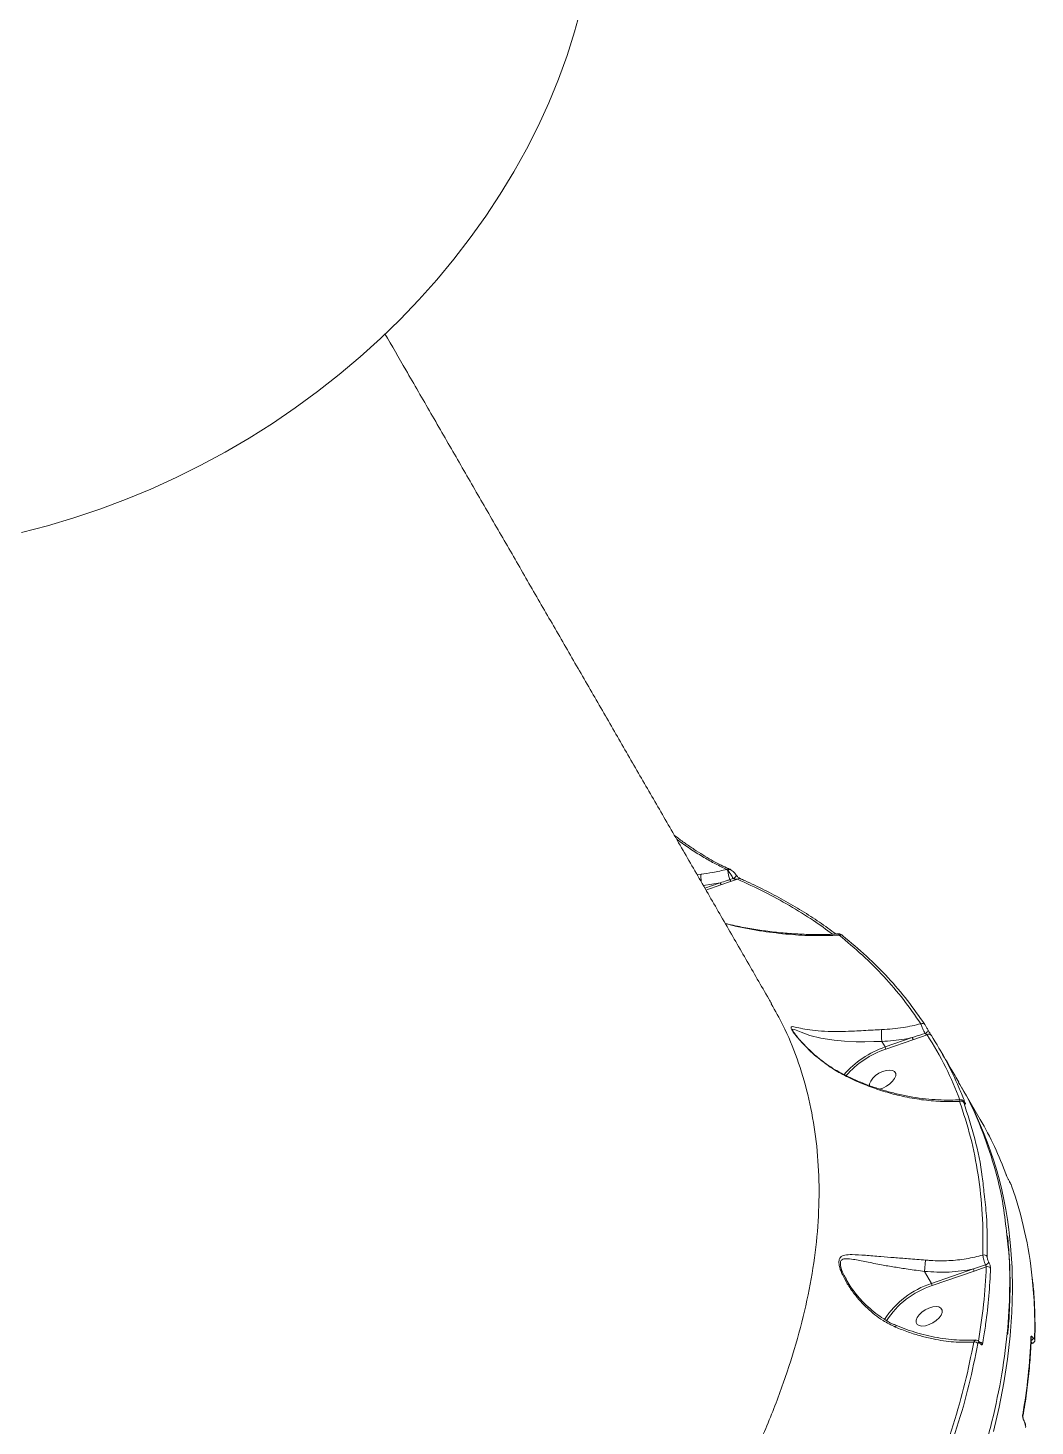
# Model space of a CAD drawing. Header units: millimetres. Extents: x 10684 to 26054, y -4768 to 6894.
# Drawn here: x 17281.1 to 17592.5, y -1703.8 to -1271.8 of the extents above; entities that cross this region are included whole.
import ezdxf

# ---------------------------------------------------------------- set-up
doc = ezdxf.new("R2010")
doc.units = ezdxf.units.MM
doc.layers.add('DIKOM_ОБЪЕКТ', color=7, linetype='Continuous')

msp = doc.modelspace()

# ---------------------------------------------------------------- linework, layer by layer
at = {"layer": 'DIKOM_ОБЪЕКТ', "color": 7, "linetype": 'Continuous', "lineweight": 15}
for p, q in [((17489.204, -1533.254), (17487.97, -1533.408)), ((17497.173, -1531.767), (17497.46, -1532.091)), ((17489.913, -1536.773), (17495.134, -1535.924)), ((17495.134, -1535.924), (17490.373, -1537.569)), ((17490.724, -1538.178), (17495.316, -1536.592)), ((17495.316, -1536.592), (17498.295, -1535.552)), ((17499.155, -1534.582), (17498.133, -1534.929)), ((17498.295, -1535.552), (17500.462, -1534.794)), ((17545.121, -1584.972), (17545.123, -1584.976)), ((17545.123, -1584.976), (17546.099, -1586.667)), ((17554.503, -1583.764), (17546.099, -1586.667)), ((17546.281, -1587.335), (17554.685, -1584.432)), ((17554.685, -1584.432), (17559.125, -1582.878)), ((17575.526, -1609.051), (17569.74, -1599.03)), ((17584.572, -1628.241), (17584.528, -1628.164)), ((17584.528, -1628.164), (17584.548, -1628.207)), ((17584.548, -1628.207), (17584.592, -1628.284)), ((17584.572, -1628.241), (17584.592, -1628.284)), ((17577.165, -1654.023), (17573.433, -1655.262)), ((17573.616, -1655.93), (17577.382, -1654.611)), ((17534.338, -1658.883), (17534.036, -1658.334)), ((17558.289, -1656.044), (17560.431, -1659.754)), ((17573.433, -1655.262), (17560.431, -1659.754)), ((17560.616, -1660.42), (17573.616, -1655.93)), ((17575.442, -1678.066), (17575.452, -1678.08)), ((17591.179, -1678.515), (17591.763, -1678.235)), ((17591.278, -1676.683), (17591.278, -1676.686)), ((17591.875, -1676.594), (17591.852, -1676.554)), ((17589.117, -1702.226), (17589.083, -1702.166)), ((17589.114, -1702.386), (17589.148, -1702.445))]:
    msp.add_line(p, q, dxfattribs=at)
at = {"layer": 'DIKOM_ОБЪЕКТ', "color": 7, "linetype": 'Continuous', "lineweight": 15, "flags": 128}
for points in [[(17279.031, -1427.685), (17287.167, -1425.578), (17295.258, -1423.176), (17303.289, -1420.484), (17311.245, -1417.507), (17319.114, -1414.249), (17326.882, -1410.717), (17334.534, -1406.916), (17342.058, -1402.852), (17349.44, -1398.534), (17356.669, -1393.969), (17363.73, -1389.164), (17370.612, -1384.128), (17377.303, -1378.869), (17383.792, -1373.397), (17390.066, -1367.722), (17396.115, -1361.853), (17401.929, -1355.8), (17407.497, -1349.575), (17412.809, -1343.187), (17417.857, -1336.648), (17422.632, -1329.969), (17427.125, -1323.162), (17431.328, -1316.239), (17435.235, -1309.212), (17438.838, -1302.093), (17442.131, -1294.895), (17445.109, -1287.629), (17447.766, -1280.309), (17450.097, -1272.947), (17452.099, -1265.557)], [(17497.929, -1531.647), (17497.918, -1531.643), (17497.856, -1531.62)], [(17500.105, -1533.548), (17500.129, -1533.633), (17500.096, -1533.771), (17499.997, -1533.936), (17499.838, -1534.113), (17499.633, -1534.29), (17499.399, -1534.45), (17499.155, -1534.582)], [(17533.028, -1552.327), (17532.936, -1552.199), (17532.855, -1552.123)], [(17517.648, -1581.782), (17517.529, -1581.581), (17517.485, -1581.477), (17517.493, -1581.178), (17518.093, -1581.281), (17520.111, -1582.1), (17522.839, -1583.09), (17526.266, -1583.964), (17530.307, -1584.607), (17533.585, -1584.889), (17537.172, -1585.024), (17539.853, -1585.038), (17542.623, -1585.009), (17545.12, -1584.972), (17545.121, -1584.972), (17545.121, -1584.972)], [(17559.415, -1581.462), (17559.441, -1581.552), (17559.415, -1581.668), (17559.338, -1581.801), (17559.215, -1581.945), (17559.054, -1582.09), (17558.863, -1582.228), (17558.654, -1582.352), (17558.44, -1582.453)], [(17546.515, -1598.805), (17547.566, -1598.089), (17548.438, -1597.269), (17549.06, -1596.411), (17549.383, -1595.585), (17549.379, -1594.856), (17549.049, -1594.285), (17548.42, -1593.917), (17547.543, -1593.782), (17546.488, -1593.892), (17545.343, -1594.237), (17544.198, -1594.79), (17543.147, -1595.505), (17542.275, -1596.325), (17541.652, -1597.183), (17541.33, -1598.01), (17541.316, -1598.657)], [(17544.335, -1599.678), (17545.37, -1599.357), (17546.515, -1598.805)], [(17579.582, -1705.499), (17581.359, -1697.949), (17582.82, -1690.492), (17583.964, -1683.136), (17584.789, -1675.885), (17585.295, -1668.747), (17585.482, -1661.727), (17585.349, -1654.831), (17584.896, -1648.064), (17584.711, -1646.176)], [(17560.847, -1671.891), (17561.898, -1671.176), (17562.77, -1670.356), (17563.392, -1669.498), (17563.715, -1668.671), (17563.711, -1667.943), (17563.381, -1667.371), (17562.752, -1667.004), (17561.875, -1666.869), (17560.821, -1666.979), (17559.675, -1667.324), (17558.53, -1667.877), (17557.479, -1668.592), (17556.607, -1669.412), (17555.984, -1670.27), (17555.662, -1671.097), (17555.666, -1671.826), (17555.996, -1672.397), (17556.625, -1672.765), (17557.502, -1672.899), (17558.556, -1672.789), (17559.702, -1672.444), (17560.847, -1671.891)]]:
    msp.add_lwpolyline(points, dxfattribs=at)
at = {"layer": 'DIKOM_ОБЪЕКТ', "color": 7, "linetype": 'Continuous', "lineweight": 15}
for centre, radius, start, end in [((17497.661, -1532.375), 0.779, 75.52086, 128.74518), ((17498.05, -1532.556), 0.751, 65.73984, 141.76695), ((17505.556, -1531.67), 8.107, 182.98089, 203.70559), ((17494.009, -1536.591), 1.308, 359.94635, 30.6435), ((17496.98, -1535.562), 1.315, 0.40729, 28.75059), ((17501.013, -1535.355), 0.786, 70.04171, 134.49026), ((17532.356, -1552.817), 0.854, 54.28849, 124.78339), ((17557.63, -1580.272), 0.906, 34.17161, 121.32508), ((17553.37, -1584.433), 1.315, 0.03584, 30.554), ((17559.654, -1583.635), 0.923, 34.6377, 124.92293), ((17555.601, -1614.505), 29.415, 108.84595, 139.01233), ((17555.728, -1614.68), 28.932, 109.05736, 138.52053), ((17544.971, -1587.334), 1.311, 359.97699, 30.61025), ((17467.271, -1657.518), 117.986, 5.51598, 29.71712), ((17569.598, -1604.355), 0.978, 34.65555, 117.1898), ((17570.189, -1604.399), 0.804, 30.73228, 65.4436), ((17478.093, -1665.262), 112.485, 20.32871, 29.98158), ((17468.309, -1670.714), 123.929, 5.85049, 19.38764), ((17576.738, -1652.007), 1.102, 34.55772, 109.41408), ((17576.751, -1652.47), 1.607, 284.91367, 333.00073), ((17577.797, -1655.642), 1.111, 34.6076, 111.94867), ((17572.305, -1655.93), 1.311, 359.97874, 30.61111), ((17448.638, -1673.013), 143.732, 358.50573, 5.96306), ((17568.675, -1685.531), 27.063, 107.73462, 147.22206), ((17568.893, -1685.775), 26.672, 108.07836, 147.04295), ((17559.286, -1660.431), 1.33, 0.4586, 30.62713), ((17573.828, -1678.991), 1.169, 34.15451, 105.0166), ((17575.301, -1678.99), 1.13, 33.41295, 92.76341), ((17575.079, -1678.311), 0.439, 354.79209, 31.80679), ((17418.167, -1670.131), 173.125, 349.95983, 357.95543), ((17590.584, -1676.661), 0.695, 358.40263, 30.56454), ((17590.775, -1676.349), 1.128, 294.53455, 347.41526), ((17590.763, -1676.313), 1.115, 295.60738, 347.53176), ((17591.721, -1677.115), 0.697, 358.82746, 30.49886), ((17588.038, -1700.666), 0.699, 350.82964, 30.26463), ((17588.809, -1702.317), 0.313, 347.27276, 28.96144), ((17588.842, -1702.376), 0.314, 347.34779, 28.72506)]:
    msp.add_arc(centre, radius, start, end, dxfattribs=at)
for points, knots in [([(17510.99, -1573.276), (17510.704, -1572.78), (17508.077, -1568.232), (17503.043, -1559.513), (17495.886, -1547.117), (17488.656, -1534.596), (17481.367, -1521.971), (17474.017, -1509.241), (17466.611, -1496.414), (17459.151, -1483.495), (17451.641, -1470.488), (17444.084, -1457.399), (17436.482, -1444.233), (17428.839, -1430.995), (17421.157, -1417.691), (17413.441, -1404.326), (17405.691, -1390.904), (17398.364, -1378.213), (17393.609, -1369.977), (17391.457, -1366.249)], [0, 0, 0, 0, 0.0076673, 0.0703655, 0.1330636, 0.1957624, 0.2584612, 0.32116, 0.3838586, 0.4465574, 0.5092565, 0.5719552, 0.6346543, 0.6973531, 0.7600525, 0.8227516, 0.8854507, 0.9481499, 1, 1, 1, 1]), ([(17497.86, -1531.609), (17497.787, -1531.58), (17497.017, -1531.27), (17495.389, -1530.48), (17492.982, -1529.227), (17490.42, -1527.748), (17487.753, -1526.084), (17485, -1524.23), (17482.729, -1522.623), (17481.368, -1521.581), (17480.962, -1521.27)], [0, 0, 0, 0, 0.01578902, 0.16747331, 0.32061704, 0.47461573, 0.62878966, 0.7824232, 0.93505196, 1, 1, 1, 1]), ([(17481.634, -1522.433), (17481.874, -1522.616), (17483.464, -1523.828), (17486.318, -1525.751), (17490.106, -1528.145), (17493.791, -1530.215), (17496.017, -1531.236), (17497.173, -1531.767)], [0, 0, 0, 0, 0.0417232, 0.2762649, 0.5115641, 0.7461038, 1, 1, 1, 1]), ([(17489.296, -1535.705), (17489.276, -1535.559), (17489.219, -1535.138), (17489.171, -1534.432), (17489.16, -1533.771), (17489.183, -1533.413), (17489.201, -1533.278), (17489.204, -1533.254)], [0, 0, 0, 0, 0.1547045, 0.4473667, 0.7399895, 0.9535615, 1, 1, 1, 1]), ([(17497.173, -1531.767), (17495.708, -1532.129), (17493.101, -1532.773), (17490.39, -1533.107), (17489.204, -1533.254)], [0, 0, 0, 0, 0.5623757, 1, 1, 1, 1]), ([(17497.46, -1532.091), (17497.59, -1532.253), (17497.876, -1532.608), (17498.343, -1533.275), (17498.797, -1533.972), (17499.033, -1534.375), (17499.155, -1534.582)], [0, 0, 0, 0, 0.2543602, 0.5586719, 0.7734669, 1, 1, 1, 1]), ([(17498.451, -1531.929), (17498.357, -1531.868), (17498.183, -1531.757), (17498.004, -1531.695), (17497.922, -1531.666)], [0, 0, 0, 0, 0.5426034, 1, 1, 1, 1]), ([(17499.489, -1532.8), (17499.374, -1532.683), (17499.065, -1532.367), (17498.676, -1532.047), (17498.415, -1531.922), (17498.35, -1531.891)], [0, 0, 0, 0, 0.3077285, 0.8266008, 1, 1, 1, 1]), ([(17500.105, -1533.548), (17500.104, -1533.546), (17499.983, -1533.347), (17499.77, -1533.073), (17499.543, -1532.853), (17499.489, -1532.8)], [0, 0, 0, 0, 0.0075259, 0.7629849, 1, 1, 1, 1]), ([(17500.345, -1533.857), (17500.294, -1533.797), (17500.203, -1533.692), (17500.136, -1533.591), (17500.107, -1533.548)], [0, 0, 0, 0, 0.5733686, 1, 1, 1, 1]), ([(17498.133, -1534.929), (17497.831, -1535.031), (17496.833, -1535.368), (17495.832, -1535.696), (17495.134, -1535.924)], [0, 0, 0, 0, 0.3030014, 1, 1, 1, 1]), ([(17499.155, -1534.582), (17499.179, -1534.602), (17499.223, -1534.64), (17499.344, -1534.7), (17499.56, -1534.766), (17499.913, -1534.814), (17500.228, -1534.815), (17500.421, -1534.798), (17500.462, -1534.794)], [0, 0, 0, 0, 0.064407, 0.1180656, 0.2689843, 0.52953, 0.8995995, 1, 1, 1, 1]), ([(17501.288, -1534.617), (17501.261, -1534.605), (17501.184, -1534.57), (17500.945, -1534.419), (17500.655, -1534.178), (17500.437, -1533.969), (17500.353, -1533.866), (17500.345, -1533.857)], [0, 0, 0, 0, 0.15965, 0.4495184, 0.7585169, 0.9796864, 1, 1, 1, 1]), ([(17500.462, -1534.794), (17503.24, -1536.073), (17508.794, -1538.629), (17516.597, -1542.926), (17523.673, -1547.286), (17527.915, -1550.392), (17529.861, -1551.817)], [0, 0, 0, 0, 0.25923312, 0.51845916, 0.77911431, 1, 1, 1, 1]), ([(17530.92, -1551.747), (17529.233, -1550.519), (17525.832, -1548.044), (17520.412, -1544.564), (17514.755, -1541.247), (17508.843, -1538.148), (17504.345, -1535.949), (17501.746, -1534.844), (17501.272, -1534.643)], [0, 0, 0, 0, 0.1895156, 0.3819778, 0.5738213, 0.7652492, 0.9571416, 1, 1, 1, 1]), ([(17531.714, -1551.695), (17531.044, -1551.744), (17528.794, -1551.906), (17524.812, -1551.944), (17519.759, -1551.817), (17514.523, -1551.447), (17509.358, -1550.88), (17504.217, -1550.088), (17500.044, -1549.304), (17497.487, -1548.664), (17496.659, -1548.456)], [0, 0, 0, 0, 0.0610437, 0.2049619, 0.351654, 0.5010811, 0.6530694, 0.7883728, 0.9314368, 1, 1, 1, 1]), ([(17496.701, -1548.529), (17497.713, -1548.791), (17501.626, -1549.804), (17508.227, -1550.954), (17516.415, -1551.929), (17524.292, -1552.359), (17529.345, -1552.196), (17531.869, -1552.115)], [0, 0, 0, 0, 0.0833334, 0.3220533, 0.547906, 0.7741357, 1, 1, 1, 1]), ([(17531.713, -1551.677), (17531.706, -1551.67), (17531.671, -1551.636), (17531.745, -1551.828), (17531.844, -1552.057), (17531.869, -1552.115)], [0, 0, 0, 0, 0.1579179, 0.7880795, 1, 1, 1, 1]), ([(17532.852, -1552.126), (17532.804, -1552.087), (17532.63, -1551.944), (17532.372, -1551.795), (17532.025, -1551.648), (17531.791, -1551.664), (17531.71, -1551.669)], [0, 0, 0, 0, 0.1588362, 0.570293, 0.851072, 1, 1, 1, 1]), ([(17531.869, -1552.115), (17534.322, -1554.151), (17539.229, -1558.222), (17545.824, -1564.889), (17551.897, -1571.928), (17555.405, -1576.975), (17557.158, -1579.498)], [0, 0, 0, 0, 0.2491011, 0.4982009, 0.7491015, 1, 1, 1, 1]), ([(17558.38, -1579.763), (17556.634, -1577.253), (17553.144, -1572.232), (17547.078, -1565.192), (17540.458, -1558.491), (17535.505, -1554.382), (17533.028, -1552.327)], [0, 0, 0, 0, 0.2490995, 0.4982, 0.7491001, 1, 1, 1, 1]), ([(17510.903, -1573.325), (17512.144, -1575.499), (17515.245, -1580.931), (17519.052, -1590.271), (17522.378, -1601.27), (17524.588, -1612.817), (17525.717, -1624.833), (17525.745, -1637.269), (17524.667, -1650.075), (17522.465, -1663.238), (17519.169, -1676.726), (17514.798, -1690.511), (17509.373, -1704.527), (17502.917, -1718.71), (17495.448, -1733.006), (17486.96, -1747.392), (17477.491, -1761.844), (17467.071, -1776.327), (17455.752, -1790.774), (17443.584, -1805.117), (17430.354, -1819.576), (17416.034, -1834.104), (17400.63, -1848.651), (17384.437, -1862.923), (17367.49, -1876.853), (17349.902, -1890.439), (17337.679, -1899.114), (17331.57, -1903.449)], [0, 0, 0, 0, 0.0267159, 0.0667584, 0.1069283, 0.1471627, 0.1873967, 0.2275659, 0.2676081, 0.3075176, 0.347554, 0.3876542, 0.4277546, 0.4677902, 0.5076997, 0.5475141, 0.5874546, 0.627459, 0.6674633, 0.7074035, 0.7472175, 0.7892661, 0.8313514, 0.8733999, 0.9155875, 0.9578127, 1, 1, 1, 1]), ([(17545.033, -1581.299), (17544.144, -1581.34), (17542.281, -1581.426), (17539.442, -1581.594), (17536.234, -1581.769), (17532.861, -1581.894), (17529.048, -1581.917), (17525.339, -1581.724), (17521.983, -1581.32), (17519.271, -1580.715), (17517.633, -1580.333), (17516.977, -1580.396), (17517.015, -1580.895), (17517.534, -1581.808), (17518.551, -1583.182), (17519.886, -1584.768), (17522.277, -1587.342), (17525.909, -1590.642), (17529.763, -1593.361), (17532.054, -1594.635), (17532.524, -1594.896)], [0, 0, 0, 0, 0.0399743, 0.0838389, 0.1277338, 0.1889343, 0.2502311, 0.3350397, 0.4199821, 0.5024376, 0.584612, 0.6297434, 0.6580801, 0.6869145, 0.7180003, 0.7532858, 0.7887203, 0.8822407, 0.9758707, 1, 1, 1, 1]), ([(17557.158, -1579.498), (17555.345, -1579.93), (17551.408, -1580.868), (17547.267, -1581.148), (17545.033, -1581.299)], [0, 0, 0, 0, 0.46049, 1, 1, 1, 1]), ([(17557.158, -1579.498), (17557.176, -1579.556), (17557.243, -1579.771), (17557.426, -1580.265), (17557.732, -1580.989), (17558.082, -1581.752), (17558.32, -1582.218), (17558.44, -1582.453)], [0, 0, 0, 0, 0.0902808, 0.3322133, 0.5590535, 0.7775805, 1, 1, 1, 1]), ([(17559.415, -1581.462), (17559.334, -1581.323), (17559.171, -1581.045), (17558.906, -1580.604), (17558.653, -1580.191), (17558.478, -1579.914), (17558.401, -1579.795), (17558.38, -1579.763)], [0, 0, 0, 0, 0.2169019, 0.4334811, 0.6619862, 0.9080517, 1, 1, 1, 1]), ([(17532.603, -1594.757), (17531.961, -1594.416), (17530.355, -1593.566), (17527.909, -1591.927), (17525.24, -1589.883), (17522.956, -1587.856), (17521.142, -1586.055), (17519.887, -1584.691), (17518.954, -1583.596), (17518.296, -1582.754), (17517.878, -1582.171), (17517.673, -1581.844), (17517.645, -1581.792), (17517.641, -1581.786)], [0, 0, 0, 0, 0.1017017, 0.2540669, 0.4118018, 0.5745456, 0.6861887, 0.7771152, 0.8461263, 0.9068681, 0.9565716, 0.9948524, 1, 1, 1, 1]), ([(17545.121, -1584.972), (17545.093, -1584.729), (17545.037, -1584.244), (17544.985, -1583.387), (17544.963, -1582.554), (17544.977, -1581.849), (17545.008, -1581.467), (17545.03, -1581.321), (17545.033, -1581.299)], [0, 0, 0, 0, 0.1975888, 0.3951615, 0.5927374, 0.7903187, 0.9681208, 1, 1, 1, 1]), ([(17545.123, -1584.976), (17547.476, -1584.791), (17550.647, -1584.543), (17553.712, -1583.924), (17554.503, -1583.764)], [0, 0, 0, 0, 0.7421829, 1, 1, 1, 1]), ([(17558.44, -1582.453), (17557.372, -1582.814), (17556.062, -1583.258), (17554.746, -1583.685), (17554.503, -1583.764)], [0, 0, 0, 0, 0.8148255, 1, 1, 1, 1]), ([(17558.44, -1582.453), (17558.47, -1582.489), (17558.505, -1582.532), (17558.594, -1582.614), (17558.711, -1582.703), (17558.885, -1582.8), (17559.025, -1582.854), (17559.103, -1582.873), (17559.125, -1582.878)], [0, 0, 0, 0, 0.15226907, 0.18249306, 0.38684447, 0.62401399, 0.89556895, 1, 1, 1, 1]), ([(17559.125, -1582.878), (17561.132, -1586.195), (17565.011, -1592.606), (17567.863, -1599.589), (17569.24, -1602.96)], [0, 0, 0, 0, 0.5173289, 1, 1, 1, 1]), ([(17560.414, -1583.111), (17560.393, -1583.079), (17560.32, -1582.965), (17560.155, -1582.698), (17559.912, -1582.299), (17559.653, -1581.868), (17559.495, -1581.597), (17559.415, -1581.462)], [0, 0, 0, 0, 0.0918996, 0.335508, 0.5630785, 0.7814389, 1, 1, 1, 1]), ([(17570.88, -1603.988), (17570.757, -1603.664), (17570.14, -1602.045), (17568.325, -1597.627), (17565.137, -1590.886), (17561.989, -1585.704), (17560.414, -1583.111)], [0, 0, 0, 0, 0.0441393, 0.2207145, 0.6100099, 1, 1, 1, 1]), ([(17568.88, -1597.54), (17568.107, -1596.202), (17566.178, -1592.862), (17564.223, -1589.476), (17563.052, -1587.447)], [0, 0, 0, 0, 0.4007083, 1, 1, 1, 1]), ([(17532.591, -1594.78), (17532.585, -1594.788), (17532.578, -1594.799), (17532.532, -1594.882), (17532.524, -1594.896)], [0, 0, 0, 0, 0.8271015, 1, 1, 1, 1]), ([(17532.524, -1594.896), (17533.243, -1595.273), (17535.589, -1596.501), (17539.685, -1598.307), (17544.787, -1600.144), (17550.227, -1601.674), (17555.945, -1602.817), (17561.855, -1603.485), (17566.235, -1603.605), (17568.617, -1603.507), (17569.151, -1603.485)], [0, 0, 0, 0, 0.0601183, 0.1962351, 0.3328177, 0.4690593, 0.6303252, 0.7921125, 0.9534353, 1, 1, 1, 1]), ([(17569.403, -1602.954), (17568.373, -1603.007), (17566.123, -1603.122), (17562.513, -1603.024), (17558.622, -1602.713), (17554.653, -1602.165), (17550.665, -1601.391), (17546.707, -1600.396), (17542.84, -1599.201), (17539.098, -1597.812), (17535.677, -1596.349), (17533.557, -1595.256), (17532.599, -1594.763)], [0, 0, 0, 0, 0.0894994, 0.195548, 0.3020422, 0.4088481, 0.5157804, 0.6204541, 0.7230445, 0.8229997, 0.9200383, 1, 1, 1, 1]), ([(17568.769, -1597.606), (17569.351, -1598.538), (17572.11, -1602.959), (17575.892, -1611.539), (17579.98, -1623.353), (17582.617, -1634.435), (17583.409, -1641.768), (17583.73, -1644.743)], [0, 0, 0, 0, 0.0676324, 0.3207415, 0.5740574, 0.8271656, 1, 1, 1, 1]), ([(17569.405, -1602.986), (17569.356, -1602.988), (17569.225, -1602.995), (17569.164, -1603.241), (17569.153, -1603.45), (17569.151, -1603.485)], [0, 0, 0, 0, 0.3369024, 0.8897831, 1, 1, 1, 1]), ([(17569.151, -1603.485), (17570.348, -1607.144), (17572.741, -1614.461), (17575.009, -1626.127), (17576.376, -1638.244), (17576.374, -1646.726), (17576.372, -1650.967)], [0, 0, 0, 0, 0.2485962, 0.4971931, 0.748596, 1, 1, 1, 1]), ([(17570.558, -1603.754), (17570.516, -1603.686), (17570.407, -1603.507), (17570.286, -1603.346), (17570.07, -1603.139), (17569.807, -1603.002), (17569.575, -1602.936), (17569.436, -1602.96), (17569.405, -1602.966)], [0, 0, 0, 0, 0.1679175, 0.4365669, 0.6109536, 0.7645996, 0.9473145, 1, 1, 1, 1]), ([(17570.402, -1603.799), (17570.368, -1603.692), (17570.307, -1603.504), (17570.347, -1603.473), (17570.448, -1603.589), (17570.56, -1603.759), (17570.628, -1603.871), (17570.639, -1603.89)], [0, 0, 0, 0, 0.3277144, 0.5738582, 0.779595, 0.9627821, 1, 1, 1, 1]), ([(17576.716, -1632.081), (17576.55, -1630.305), (17576, -1624.437), (17574.002, -1614.94), (17571.602, -1607.512), (17570.402, -1603.799)], [0, 0, 0, 0, 0.1782254, 0.5891126, 1, 1, 1, 1]), ([(17570.757, -1604.06), (17570.757, -1604.059), (17570.754, -1604.056), (17570.707, -1603.989), (17570.645, -1603.893), (17570.589, -1603.795), (17570.572, -1603.766)], [0, 0, 0, 0, 0.1659842, 0.4589482, 0.8372356, 1, 1, 1, 1]), ([(17570.639, -1603.89), (17570.653, -1603.913), (17570.726, -1604.032), (17570.842, -1604.209), (17570.946, -1604.324), (17570.982, -1604.287), (17570.916, -1604.094), (17570.88, -1603.988)], [0, 0, 0, 0, 0.0440843, 0.2245449, 0.4337928, 0.6874593, 1, 1, 1, 1]), ([(17583.572, -1626.184), (17583.578, -1626.201), (17583.625, -1626.327), (17583.74, -1626.601), (17583.938, -1627.035), (17584.144, -1627.456), (17584.353, -1627.861), (17584.483, -1628.092), (17584.548, -1628.207)], [0, 0, 0, 0, 0.0392656, 0.287254, 0.4952052, 0.6710074, 0.8353047, 1, 1, 1, 1]), ([(17584.592, -1628.284), (17584.635, -1628.359), (17584.719, -1628.508), (17584.854, -1628.769), (17584.984, -1629.036), (17585.107, -1629.309), (17585.177, -1629.482), (17585.206, -1629.563), (17585.21, -1629.575)], [0, 0, 0, 0, 0.1674041, 0.3345343, 0.5092259, 0.7130793, 0.9577314, 1, 1, 1, 1]), ([(17577.646, -1651.382), (17577.685, -1647.163), (17577.746, -1640.576), (17576.988, -1634.327), (17576.716, -1632.081)], [0, 0, 0, 0, 0.6404753, 1, 1, 1, 1]), ([(17583.73, -1644.743), (17583.898, -1645.988), (17584.63, -1651.425), (17584.751, -1661.55), (17584.063, -1675.21), (17582.068, -1689.462), (17578.858, -1704.223), (17574.471, -1719.179), (17568.959, -1734.271), (17562.385, -1749.443), (17554.644, -1764.942), (17545.711, -1780.726), (17535.59, -1796.747), (17524.502, -1812.653), (17512.51, -1828.39), (17499.692, -1843.912), (17485.839, -1859.473), (17470.956, -1875.017), (17455.069, -1890.491), (17439.23, -1904.914), (17423.619, -1918.291), (17408.388, -1930.649), (17392.628, -1942.764), (17376.375, -1954.597), (17359.808, -1966.023), (17343.009, -1976.988), (17327.816, -1986.41), (17318.114, -1992.092), (17314.164, -1994.406)], [0, 0, 0, 0, 0.0122641, 0.0535455, 0.0947946, 0.1372422, 0.1797245, 0.222172, 0.2634213, 0.3047024, 0.3459518, 0.3883994, 0.4308815, 0.4733289, 0.5145782, 0.5558593, 0.5971087, 0.6395561, 0.682038, 0.7244858, 0.7603869, 0.7963304, 0.8322739, 0.868558, 0.9048419, 0.9402067, 0.9756517, 1, 1, 1, 1]), ([(17583.978, -1675.551), (17584.008, -1675.292), (17584.298, -1672.757), (17584.577, -1668.037), (17584.799, -1661.398), (17584.693, -1654.872), (17584.409, -1649.394), (17584.046, -1646.14), (17583.917, -1644.985)], [0, 0, 0, 0, 0.02432403, 0.23822286, 0.45227863, 0.66668805, 0.88168981, 1, 1, 1, 1]), ([(17558.618, -1652.522), (17557.722, -1652.443), (17555.929, -1652.284), (17552.636, -1652.036), (17548.849, -1651.752), (17544.337, -1651.41), (17539.897, -1651.004), (17536.227, -1650.771), (17533.696, -1650.879), (17532.32, -1651.44), (17531.749, -1652.586), (17531.858, -1654.317), (17532.754, -1656.854), (17534.348, -1659.842), (17536.927, -1663.564), (17540.512, -1667.521), (17544.851, -1671.011), (17547.993, -1672.563), (17549.288, -1673.203)], [0, 0, 0, 0, 0.0404327, 0.0808841, 0.1509589, 0.2211486, 0.3139214, 0.406692, 0.4680988, 0.5184406, 0.5509399, 0.5857397, 0.6308323, 0.6892184, 0.7478311, 0.8412617, 0.9345816, 1, 1, 1, 1]), ([(17534.036, -1658.334), (17533.752, -1657.845), (17533.027, -1656.595), (17532.392, -1654.858), (17532.237, -1653.697), (17532.322, -1652.933), (17532.64, -1652.417), (17533.306, -1652.136), (17534.436, -1652.026), (17536.652, -1652.315), (17540.248, -1653.042), (17544.564, -1653.927), (17548.917, -1654.672), (17552.558, -1655.226), (17555.709, -1655.68), (17557.436, -1655.905), (17558.287, -1656.038), (17558.287, -1656.038)], [0, 0, 0, 0, 0.0418572, 0.1069465, 0.1442386, 0.1552614, 0.2004899, 0.2372517, 0.2741444, 0.3674053, 0.5119522, 0.6565228, 0.7660981, 0.8755128, 0.9377499, 0.9999535, 1, 1, 1, 1]), ([(17558.287, -1656.038), (17558.309, -1655.796), (17558.351, -1655.313), (17558.43, -1654.459), (17558.508, -1653.628), (17558.569, -1653.005), (17558.603, -1652.669), (17558.615, -1652.55), (17558.618, -1652.522)], [0, 0, 0, 0, 0.2114905, 0.4229621, 0.6344478, 0.8459209, 0.9647807, 1, 1, 1, 1]), ([(17576.372, -1650.967), (17574.669, -1651.392), (17571.23, -1652.248), (17565.752, -1652.789), (17561.51, -1652.773), (17559.122, -1652.566), (17558.618, -1652.522)], [0, 0, 0, 0, 0.299164, 0.6039897, 0.9163469, 1, 1, 1, 1]), ([(17577.382, -1654.611), (17577.18, -1658.419), (17576.783, -1665.929), (17575.568, -1673.723), (17574.969, -1677.567)], [0, 0, 0, 0, 0.5069049, 1, 1, 1, 1]), ([(17576.372, -1650.967), (17576.371, -1651.005), (17576.362, -1651.212), (17576.405, -1651.693), (17576.573, -1652.462), (17576.833, -1653.285), (17577.054, -1653.777), (17577.165, -1654.023)], [0, 0, 0, 0, 0.0531658, 0.2899931, 0.5268072, 0.7633748, 1, 1, 1, 1]), ([(17577.165, -1654.023), (17577.19, -1654.071), (17577.24, -1654.166), (17577.306, -1654.325), (17577.355, -1654.473), (17577.377, -1654.565), (17577.381, -1654.604), (17577.382, -1654.611)], [0, 0, 0, 0, 0.2356007, 0.4715797, 0.7083811, 0.9453594, 1, 1, 1, 1]), ([(17578.183, -1653.2), (17578.112, -1653.053), (17577.97, -1652.761), (17577.797, -1652.271), (17577.681, -1651.813), (17577.645, -1651.527), (17577.646, -1651.404), (17577.646, -1651.382)], [0, 0, 0, 0, 0.2363848, 0.4729384, 0.7098937, 0.9467615, 1, 1, 1, 1]), ([(17578.711, -1655.011), (17578.712, -1654.988), (17578.714, -1654.864), (17578.679, -1654.578), (17578.565, -1654.123), (17578.395, -1653.636), (17578.253, -1653.345), (17578.183, -1653.2)], [0, 0, 0, 0, 0.0546116, 0.291396, 0.5278105, 0.7639478, 1, 1, 1, 1]), ([(17549.649, -1672.736), (17549.349, -1672.618), (17548.18, -1672.156), (17546.222, -1671.064), (17543.766, -1669.459), (17541.374, -1667.533), (17539.07, -1665.304), (17537.032, -1662.969), (17535.384, -1660.691), (17534.419, -1659.183), (17534.032, -1658.429), (17533.996, -1658.359)], [0, 0, 0, 0, 0.0439931, 0.1712021, 0.3057489, 0.446761, 0.5935686, 0.747711, 0.8748872, 0.9884197, 1, 1, 1, 1]), ([(17558.287, -1656.038), (17558.287, -1656.039), (17558.288, -1656.041), (17558.289, -1656.043), (17558.289, -1656.044)], [0, 0, 0, 0, 0.6530181, 1, 1, 1, 1]), ([(17558.289, -1656.044), (17560.831, -1656.179), (17564.654, -1656.381), (17569.71, -1655.929), (17572.189, -1655.485), (17573.433, -1655.262)], [0, 0, 0, 0, 0.4971265, 0.7475373, 1, 1, 1, 1]), ([(17576.244, -1678.368), (17576.313, -1677.963), (17576.658, -1675.941), (17577.409, -1670.981), (17578.279, -1663.555), (17578.567, -1657.86), (17578.711, -1655.011)], [0, 0, 0, 0, 0.0507689, 0.2538478, 0.6266952, 1, 1, 1, 1]), ([(17592.418, -1677.129), (17592.438, -1675.963), (17592.498, -1672.586), (17592.362, -1667.087), (17592.078, -1662.004), (17591.742, -1659.143), (17591.652, -1658.378)], [0, 0, 0, 0, 0.1823187, 0.5281202, 0.873863, 1, 1, 1, 1]), ([(17549.625, -1672.802), (17549.598, -1672.804), (17549.541, -1672.809), (17549.398, -1673.019), (17549.303, -1673.177), (17549.288, -1673.203)], [0, 0, 0, 0, 0.4256679, 0.9080817, 1, 1, 1, 1]), ([(17549.288, -1673.203), (17550.631, -1673.749), (17553.226, -1674.804), (17557.144, -1676.015), (17561.833, -1677.142), (17567.419, -1677.975), (17571.472, -1677.9), (17573.526, -1677.862)], [0, 0, 0, 0, 0.1647976, 0.3184383, 0.4735231, 0.7333075, 1, 1, 1, 1]), ([(17574.049, -1677.188), (17573.738, -1677.214), (17572.396, -1677.327), (17569.89, -1677.299), (17566.555, -1677.098), (17563.129, -1676.652), (17559.66, -1675.984), (17556.186, -1675.088), (17552.834, -1674.029), (17550.671, -1673.164), (17549.643, -1672.752)], [0, 0, 0, 0, 0.0416335, 0.1798403, 0.318986, 0.4586444, 0.5982269, 0.7371535, 0.8750129, 1, 1, 1, 1]), ([(17591.852, -1676.554), (17591.804, -1676.476), (17591.685, -1676.28), (17591.501, -1676.07), (17591.332, -1675.984), (17591.214, -1676.052), (17591.193, -1676.222), (17591.182, -1676.308)], [0, 0, 0, 0, 0.1408056, 0.3553176, 0.5700563, 0.784961, 1, 1, 1, 1]), ([(17573.526, -1677.862), (17572.676, -1682.06), (17570.976, -1690.455), (17567.28, -1703.415), (17562.728, -1716.621), (17558.174, -1727.884), (17555.035, -1734.738), (17553.968, -1737.066)], [0, 0, 0, 0, 0.2203121, 0.4406211, 0.6630852, 0.8855463, 1, 1, 1, 1]), ([(17555.198, -1737.669), (17556.267, -1735.336), (17559.392, -1728.511), (17563.925, -1717.309), (17568.485, -1704.114), (17572.213, -1691.079), (17573.935, -1682.583), (17574.795, -1678.335)], [0, 0, 0, 0, 0.1144559, 0.3347658, 0.5550771, 0.7775393, 1, 1, 1, 1]), ([(17574.066, -1677.293), (17573.96, -1677.32), (17573.735, -1677.378), (17573.598, -1677.695), (17573.526, -1677.862)], [0, 0, 0, 0, 0.4713227, 1, 1, 1, 1]), ([(17575.434, -1678.091), (17575.307, -1677.91), (17575.079, -1677.587), (17574.608, -1677.337), (17574.253, -1677.235), (17574.092, -1677.277), (17574.086, -1677.279)], [0, 0, 0, 0, 0.397843, 0.7131443, 0.98965, 1, 1, 1, 1]), ([(17574.795, -1678.335), (17574.823, -1678.238), (17574.877, -1678.046), (17575.047, -1677.958), (17575.256, -1678.04), (17575.421, -1678.216), (17575.506, -1678.336), (17575.516, -1678.351)], [0, 0, 0, 0, 0.2478913, 0.4958631, 0.7364611, 0.9669968, 1, 1, 1, 1]), ([(17575.495, -1678.135), (17575.497, -1678.137), (17575.502, -1678.142), (17575.481, -1678.121), (17575.454, -1678.081), (17575.444, -1678.066)], [0, 0, 0, 0, 0.1640407, 0.6795508, 1, 1, 1, 1]), ([(17575.516, -1678.351), (17575.526, -1678.365), (17575.611, -1678.487), (17575.779, -1678.665), (17575.992, -1678.749), (17576.164, -1678.66), (17576.217, -1678.465), (17576.244, -1678.368)], [0, 0, 0, 0, 0.0298844, 0.2618013, 0.5039339, 0.7520212, 1, 1, 1, 1]), ([(17588.729, -1700.768), (17588.937, -1699.539), (17589.538, -1695.973), (17590.312, -1690.144), (17590.977, -1683.334), (17591.179, -1678.89), (17591.279, -1676.681)], [0, 0, 0, 0, 0.1498837, 0.434447, 0.7189754, 1, 1, 1, 1]), ([(17591.213, -1677.899), (17591.286, -1677.98), (17591.459, -1678.173), (17591.646, -1678.264), (17591.719, -1678.204), (17591.74, -1678.187)], [0, 0, 0, 0, 0.3455957, 0.8148386, 1, 1, 1, 1]), ([(17591.738, -1678.195), (17591.825, -1678.158), (17592.022, -1678.074), (17592.23, -1677.822), (17592.365, -1677.529), (17592.415, -1677.298), (17592.412, -1677.166), (17592.411, -1677.129)], [0, 0, 0, 0, 0.1990996, 0.4516275, 0.6805115, 0.9106895, 1, 1, 1, 1]), ([(17592.321, -1676.762), (17592.315, -1676.818), (17592.302, -1676.932), (17592.224, -1676.976), (17592.111, -1676.919), (17591.988, -1676.779), (17591.908, -1676.647), (17591.875, -1676.594)], [0, 0, 0, 0, 0.2143074, 0.4284957, 0.6429255, 0.8576529, 1, 1, 1, 1]), ([(17588.641, -1700.314), (17588.631, -1700.406), (17588.607, -1700.614), (17588.646, -1701.036), (17588.751, -1701.516), (17588.91, -1701.993), (17589.046, -1702.255), (17589.114, -1702.386)], [0, 0, 0, 0, 0.1741625, 0.3895907, 0.5957865, 0.7978737, 1, 1, 1, 1]), ([(17589.083, -1702.166), (17589.082, -1702.164), (17589.054, -1702.122), (17588.982, -1701.972), (17588.882, -1701.724), (17588.792, -1701.417), (17588.736, -1701.12), (17588.719, -1700.903), (17588.726, -1700.787), (17588.728, -1700.779), (17588.728, -1700.777)], [0, 0, 0, 0, 0.0058067, 0.1376915, 0.2862226, 0.4587159, 0.6452881, 0.8052473, 0.9357283, 1, 1, 1, 1]), ([(17589.533, -1704.256), (17589.549, -1704.156), (17589.602, -1703.841), (17589.527, -1703.303), (17589.361, -1702.682), (17589.184, -1702.382), (17589.105, -1702.25)], [0, 0, 0, 0, 0.156101, 0.4961646, 0.7765109, 1, 1, 1, 1]), ([(17589.148, -1702.445), (17589.193, -1702.531), (17589.283, -1702.704), (17589.387, -1703.017), (17589.455, -1703.33), (17589.478, -1703.603), (17589.462, -1703.738), (17589.455, -1703.798)], [0, 0, 0, 0, 0.2039761, 0.4079804, 0.6134899, 0.8264792, 1, 1, 1, 1])]:
    msp.add_open_spline(points, degree=3, knots=knots, dxfattribs=at)

doc.saveas('drawing.dxf')
